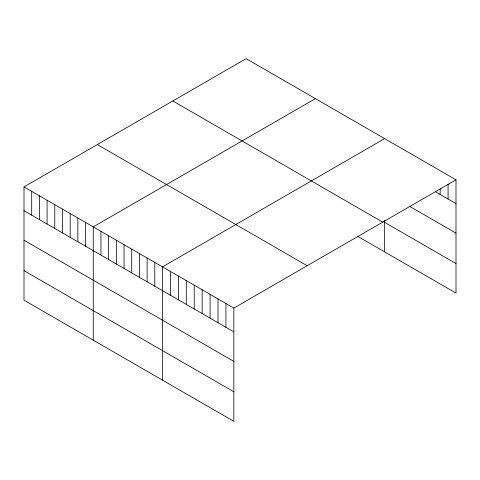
<?xml version="1.0" encoding="UTF-8"?>
<svg xmlns="http://www.w3.org/2000/svg" width="480" height="480" viewBox="0 0 480 480"><rect width="100%" height="100%" fill="white"/><g stroke="black" fill="none" stroke-linecap="round" stroke-linejoin="round"><path stroke-width="0.72" d="M24 186.9L233.856 308.064L233.856 421.35L24 300.192L24 186.9L246.144 58.65L456 179.808L456 293.1L357.72 236.358M315.396 98.628L93.252 226.884L93.252 340.176M384.648 138.612L162.504 266.868L162.504 380.16M233.856 308.064L456 179.808M435.264 191.628L456 203.598M409.044 206.022L456 233.136M383.364 221.628L456 263.562M172.836 100.974L382.692 222.132M97.308 144.576L307.164 265.74M24 210.696L233.856 331.854M24 240.228L233.856 361.386M24 270.66L233.856 391.818M448.074 184.152L448.074 199.02M440.142 188.496L440.142 194.442M384.648 220.296L384.648 251.904M225.93 303.486L225.93 327.276M217.998 298.908L217.998 322.698M210.072 294.33L210.072 318.12M202.146 289.752L202.146 313.542M194.214 285.174L194.214 308.964M186.288 280.596L186.288 304.392M178.362 276.024L178.362 299.814M170.43 271.446L170.43 295.236M154.812 262.422L154.812 286.218M147.114 257.982L147.114 281.772M139.422 253.542L139.422 277.332M131.724 249.096L131.724 272.886M124.032 244.656L124.032 268.446M116.334 240.21L116.334 264.006M108.642 235.77L108.642 259.56M100.95 231.324L100.95 255.12M85.56 222.444L85.56 246.234M77.862 217.998L77.862 241.788M70.17 213.558L70.17 237.348M62.472 209.112L62.472 232.908M54.78 204.672L54.78 228.462M47.082 200.232L47.082 224.022M39.39 195.786L39.39 219.576M31.692 191.346L31.692 215.136"/></g></svg>
